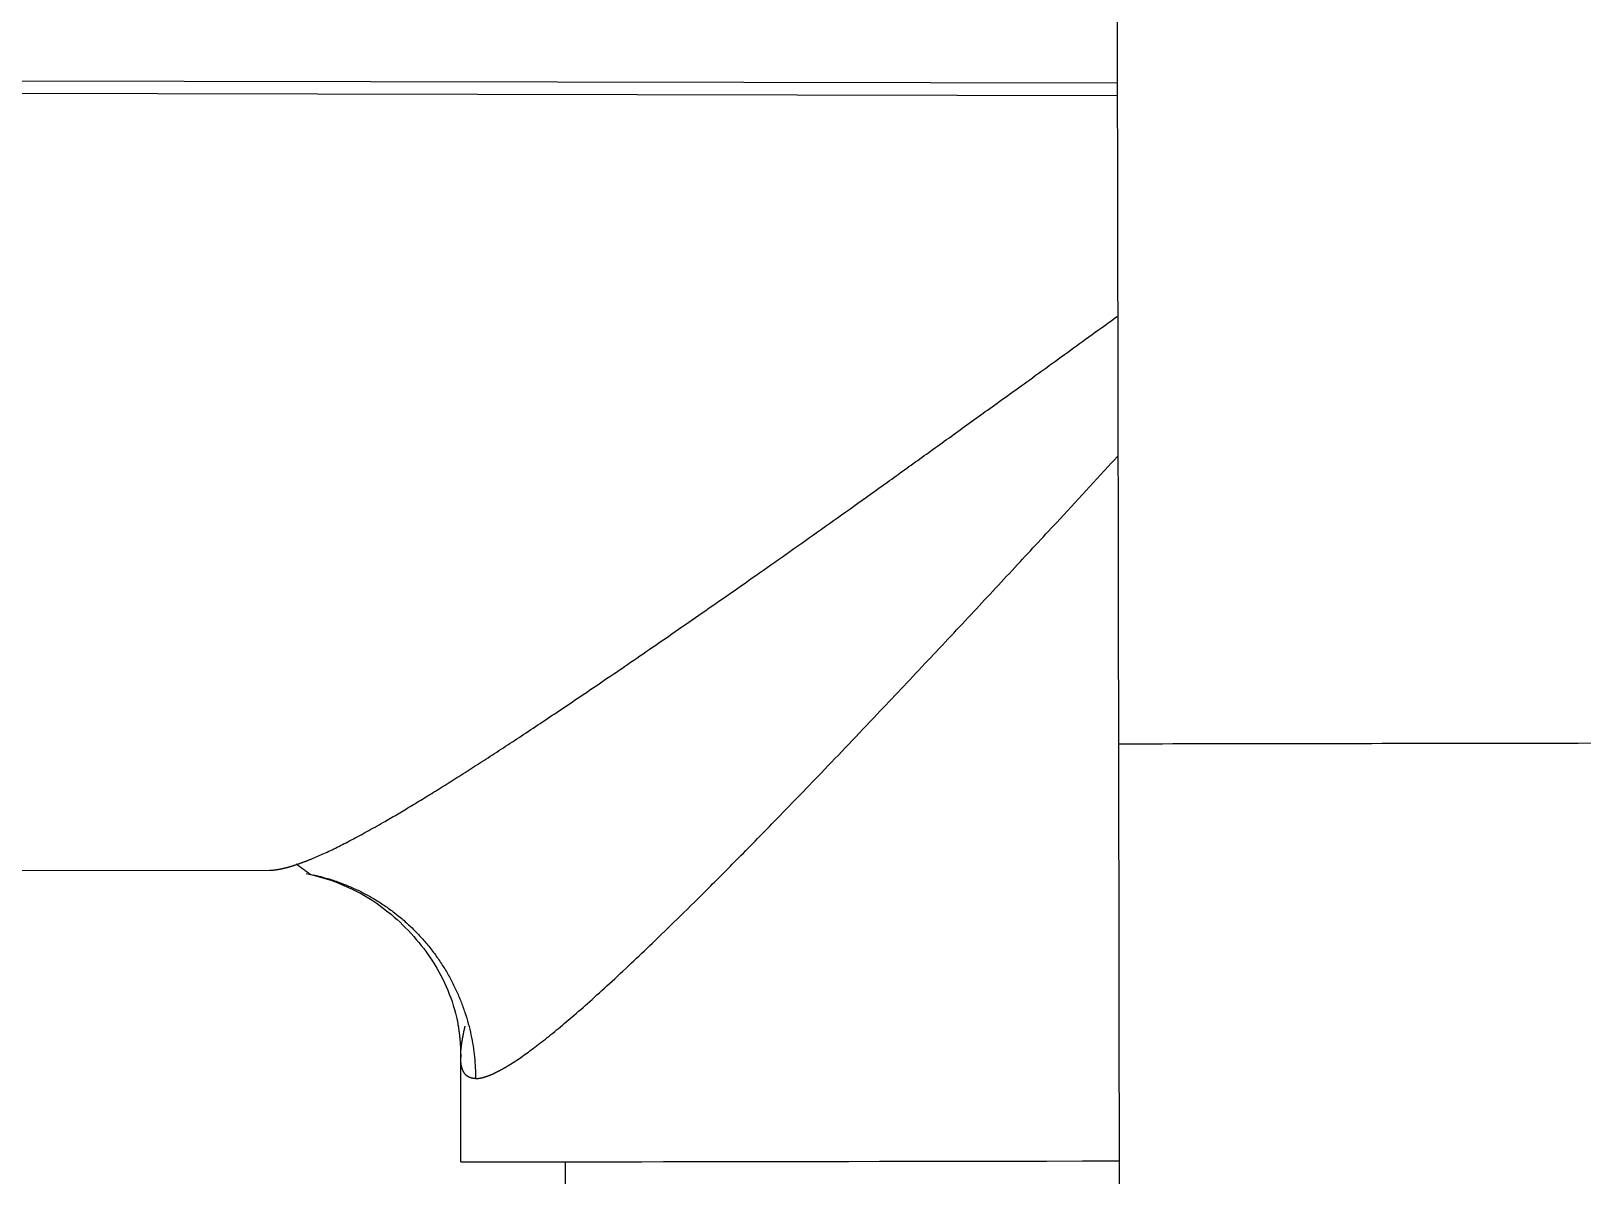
# Model space of a CAD drawing. Extents: x 16539 to 19738, y -91 to 2224.
# Drawn here: x 17476.31 to 17513.48, y 1899.12 to 1926.53 of the extents above; entities that cross this region are included whole.
import ezdxf

# ---------------------------------------------------------------- set-up
doc = ezdxf.new("R2010")
doc.units = 0
doc.header["$LTSCALE"] = 10
doc.header["$MEASUREMENT"] = 0
doc.header["$PDMODE"] = 3
doc.header["$PDSIZE"] = -10
doc.layers.get('0').update_dxf_attribs({"linetype": 'CONTINUOUS'})
doc.layers.get('DEFPOINTS').update_dxf_attribs({"linetype": 'CONTINUOUS'})
doc.layers.add('1', color=7, linetype='CONTINUOUS')
doc.styles.add('Daelim Dimension', font='NanumGothic.ttf')
doc.dimstyles.new('DEFAULT', dxfattribs={"dimscale": 2, "dimtxt": 2, "dimasz": 2, "dimexe": 0, "dimexo": 2, "dimgap": 1, "dimtad": 1, "dimdec": 1, "dimzin": 9, "dimdsep": 46, "dimtxsty": 'Daelim Dimension', "dimcen": 0.5, "dimclrd": 5, "dimclre": 5, "dimclrt": 256, "dimadec": 1, "dimazin": 0, "dimtfac": 1, "dimtdec": 1, "dimtix": 1, "dimtmove": 0, "dimatfit": 3, "dimfxl": 1, "dimtolj": 1, "dimtzin": 1, "dimlwd": 9, "dimlwe": 9, "dimarcsym": 0})

# ---------------------------------------------------------------- blocks, each defined once
blk = doc.blocks.new('*D25')
at = {"color": 5, "lineweight": 9, "ltscale": 0.5, "transparency": 16777216}
for p, q in [((17262.108, 1902.579), (17262.108, 1410.458)), ((17757.109, 1902.161), (17757.109, 1410.458)), ((17270.108, 1412.458), (17749.109, 1412.458))]:
    blk.add_line(p, q, dxfattribs=at)
at = {"color": 5, "ltscale": 0.5, "transparency": 16777216}
for points in [[(17270.108, 1413.791), (17270.108, 1411.125), (17262.108, 1412.458)], [(17749.109, 1413.791), (17749.109, 1411.125), (17757.109, 1412.458)]]:
    blk.add_solid(points, dxfattribs=at)
at = {"layer": 'DEFPOINTS', "color": 0, "ltscale": 0.5, "transparency": 16777216}
for p in [(17262.108, 1906.579), (17757.109, 1906.161), (17757.109, 1412.458)]:
    blk.add_point(p, dxfattribs=at)
at = {"color": 7, "ltscale": 0.5, "transparency": 16777216, "insert": (17509.609, 1425.345), "char_height": 20, "attachment_point": 5, "style": 'Daelim Dimension'}
blk.add_mtext('\\A1;495', dxfattribs=at)

msp = doc.modelspace()

# ---------------------------------------------------------------- linework, layer by layer
at = {"layer": '1', "color": 7, "linetype": 'Continuous', "lineweight": 13}
for p, q in [((17263.995, 1925.766), (17502.343, 1925.29)), ((17263.994, 1925.466), (17502.342, 1924.99))]:
    msp.add_line(p, q, dxfattribs=at)
at = {"layer": '1', "color": 7, "linetype": 'Continuous', "lineweight": 18}
for p, q in [((17263.989, 1925.466), (17502.344, 1924.99)), ((17502.373, 1909.454), (17502.764, 1663.139)), ((17412.309, 1906.314), (17482.028, 1906.425)), ((17486.612, 1899.432), (17486.608, 1901.937)), ((17489.112, 1899.436), (17489.114, 1898.436))]:
    msp.add_line(p, q, dxfattribs=at)
at = {"layer": '1', "color": 7, "linetype": 'Continuous', "lineweight": 13}
for start_param, end_param in [(3.142014, 4.713949), (4.713949, 6.283607)]:
    msp.add_ellipse((17513.373, 1909.472), major_axis=(11, 0.017), ratio=0.000002, start_param=start_param, end_param=end_param, dxfattribs=at)
at = {"layer": '1', "color": 7, "linetype": 'Continuous', "lineweight": 18}
msp.add_ellipse((17511.612, 1899.472), major_axis=(-25, -0.04), ratio=0.000002, start_param=0.00156, end_param=1.193009, dxfattribs=at)
for points, knots in [([(17502.225, 1959.088), (17502.225, 1959.088), (17502.226, 1959.05), (17502.23, 1958.78), (17502.237, 1957.995), (17502.247, 1956.532), (17502.259, 1954.377), (17502.271, 1951.604), (17502.283, 1948.271), (17502.296, 1944.428), (17502.309, 1940.128), (17502.321, 1935.428), (17502.333, 1930.39), (17502.345, 1925.079), (17502.356, 1919.566), (17502.365, 1914.325), (17502.371, 1910.946), (17502.373, 1909.454)], [0, 0, 0, 0, 0.012107, 0.05142, 0.111492, 0.182861, 0.257539, 0.333053, 0.408827, 0.484704, 0.560629, 0.63658, 0.712545, 0.788519, 0.864499, 0.940482, 1, 1, 1, 1]), ([(17482.028, 1906.425), (17482.032, 1906.425), (17482.04, 1906.425), (17482.051, 1906.425), (17482.063, 1906.425), (17482.075, 1906.426), (17482.087, 1906.427), (17482.1, 1906.427), (17482.112, 1906.428), (17482.125, 1906.43), (17482.138, 1906.431), (17482.152, 1906.432), (17482.165, 1906.434), (17482.179, 1906.436), (17482.193, 1906.438), (17482.207, 1906.44), (17482.221, 1906.442), (17482.236, 1906.445), (17482.251, 1906.447), (17482.266, 1906.45), (17482.281, 1906.453), (17482.296, 1906.456), (17482.312, 1906.459), (17482.328, 1906.462), (17482.344, 1906.466), (17482.36, 1906.47), (17482.377, 1906.473), (17482.393, 1906.478), (17482.41, 1906.482), (17482.427, 1906.486), (17482.444, 1906.491), (17482.462, 1906.495), (17482.48, 1906.5), (17482.498, 1906.505), (17482.516, 1906.51), (17482.534, 1906.516), (17482.553, 1906.521), (17482.572, 1906.527), (17482.591, 1906.533), (17482.61, 1906.539), (17482.625, 1906.544), (17482.633, 1906.547), (17482.636, 1906.547)], [0, 0, 0, 0, 0.024388, 0.048826, 0.073315, 0.097856, 0.122448, 0.147092, 0.171788, 0.196537, 0.221338, 0.246193, 0.2711, 0.296061, 0.321076, 0.346145, 0.371268, 0.396445, 0.421678, 0.446965, 0.472308, 0.497707, 0.523161, 0.548672, 0.574238, 0.599862, 0.625542, 0.651279, 0.677074, 0.702926, 0.728837, 0.754805, 0.780831, 0.806916, 0.83306, 0.859263, 0.885525, 0.911846, 0.938227, 0.964668, 0.99117, 1, 1, 1, 1]), ([(17482.904, 1906.347), (17483.684, 1906.177), (17484.776, 1905.662), (17486.054, 1904.217), (17486.418, 1903.319), (17486.529, 1902.804)], [0, 0, 0, 0, 0.427634, 0.699075, 1, 1, 1, 1]), ([(17486.608, 1901.937), (17486.608, 1901.942), (17486.608, 1901.952), (17486.608, 1901.966), (17486.608, 1901.981), (17486.609, 1901.996), (17486.609, 1902.012), (17486.61, 1902.027), (17486.611, 1902.043), (17486.611, 1902.059), (17486.613, 1902.075), (17486.614, 1902.091), (17486.615, 1902.108), (17486.616, 1902.124), (17486.618, 1902.141), (17486.62, 1902.158), (17486.622, 1902.176), (17486.624, 1902.193), (17486.626, 1902.211), (17486.628, 1902.229), (17486.63, 1902.247), (17486.633, 1902.265), (17486.636, 1902.284), (17486.638, 1902.303), (17486.641, 1902.321), (17486.644, 1902.341), (17486.648, 1902.36), (17486.651, 1902.379), (17486.654, 1902.399), (17486.658, 1902.419), (17486.662, 1902.439), (17486.666, 1902.46), (17486.67, 1902.48), (17486.674, 1902.501), (17486.678, 1902.522), (17486.682, 1902.543), (17486.687, 1902.564), (17486.691, 1902.586), (17486.696, 1902.607), (17486.701, 1902.629), (17486.706, 1902.651), (17486.71, 1902.67), (17486.713, 1902.682), (17486.714, 1902.686)], [0, 0, 0, 0, 0.024516, 0.049037, 0.073562, 0.098092, 0.122628, 0.14717, 0.171718, 0.196272, 0.220832, 0.245399, 0.269973, 0.294555, 0.319144, 0.343741, 0.368347, 0.39296, 0.417583, 0.442214, 0.466854, 0.491505, 0.516164, 0.540834, 0.565515, 0.590206, 0.614907, 0.63962, 0.664345, 0.689081, 0.713828, 0.738589, 0.763361, 0.788147, 0.812945, 0.837757, 0.862582, 0.887421, 0.912274, 0.937141, 0.962023, 0.98692, 1, 1, 1, 1])]:
    msp.add_open_spline(points, degree=3, knots=knots, dxfattribs=at)
at = {"layer": '1', "color": 7, "linetype": 'Continuous', "lineweight": 13}
for points, knots in [([(17482.636, 1906.547), (17482.64, 1906.549), (17482.651, 1906.552), (17482.669, 1906.558), (17482.689, 1906.565), (17482.709, 1906.572), (17482.729, 1906.579), (17482.75, 1906.586), (17482.771, 1906.594), (17482.792, 1906.601), (17482.813, 1906.609), (17482.835, 1906.617), (17482.857, 1906.625), (17482.879, 1906.634), (17482.901, 1906.642), (17482.923, 1906.651), (17482.946, 1906.66), (17482.968, 1906.669), (17482.991, 1906.678), (17483.015, 1906.688), (17483.123, 1906.732), (17483.327, 1906.821), (17483.645, 1906.973), (17483.989, 1907.148), (17484.359, 1907.348), (17484.72, 1907.551), (17485.067, 1907.753), (17485.394, 1907.948), (17485.737, 1908.156), (17486.096, 1908.377), (17486.47, 1908.612), (17486.859, 1908.86), (17487.264, 1909.12), (17487.685, 1909.394), (17488.121, 1909.681), (17488.572, 1909.981), (17489.039, 1910.294), (17489.522, 1910.619), (17490.02, 1910.956), (17490.556, 1911.321), (17491.133, 1911.716), (17491.755, 1912.145), (17492.404, 1912.594), (17493.078, 1913.064), (17493.779, 1913.555), (17494.505, 1914.067), (17495.258, 1914.6), (17496.036, 1915.153), (17496.84, 1915.728), (17497.671, 1916.324), (17498.527, 1916.94), (17499.277, 1917.481), (17499.92, 1917.944), (17500.453, 1918.329), (17501.011, 1918.733), (17501.595, 1919.155), (17502.041, 1919.478), (17502.292, 1919.661), (17502.34, 1919.696)], [0, 0, 0, 0, 0.001346, 0.003367, 0.005393, 0.007423, 0.009458, 0.011497, 0.013542, 0.015591, 0.017644, 0.019703, 0.021766, 0.023834, 0.025907, 0.027984, 0.030066, 0.032153, 0.034245, 0.036342, 0.038444, 0.063498, 0.088928, 0.114755, 0.141004, 0.167696, 0.187861, 0.208336, 0.22913, 0.250251, 0.271705, 0.293501, 0.315645, 0.338143, 0.361002, 0.384228, 0.407827, 0.431804, 0.456163, 0.480911, 0.509226, 0.538368, 0.568343, 0.599155, 0.630809, 0.663309, 0.696658, 0.730861, 0.76592, 0.801838, 0.838619, 0.876265, 0.897843, 0.920402, 0.94394, 0.968459, 0.993958, 1, 1, 1, 1]), ([(17486.965, 1901.432), (17486.968, 1901.433), (17486.975, 1901.433), (17486.985, 1901.433), (17486.995, 1901.433), (17487.005, 1901.434), (17487.015, 1901.435), (17487.026, 1901.436), (17487.037, 1901.437), (17487.048, 1901.439), (17487.059, 1901.44), (17487.07, 1901.442), (17487.081, 1901.444), (17487.092, 1901.446), (17487.104, 1901.449), (17487.116, 1901.451), (17487.128, 1901.454), (17487.14, 1901.457), (17487.152, 1901.46), (17487.164, 1901.464), (17487.177, 1901.467), (17487.19, 1901.471), (17487.202, 1901.475), (17487.215, 1901.479), (17487.228, 1901.484), (17487.242, 1901.488), (17487.255, 1901.493), (17487.269, 1901.498), (17487.283, 1901.503), (17487.297, 1901.509), (17487.311, 1901.514), (17487.325, 1901.52), (17487.339, 1901.526), (17487.354, 1901.532), (17487.368, 1901.539), (17487.383, 1901.545), (17487.398, 1901.552), (17487.414, 1901.559), (17487.429, 1901.566), (17487.444, 1901.574), (17487.46, 1901.581), (17487.476, 1901.589), (17487.492, 1901.597), (17487.508, 1901.606), (17487.524, 1901.614), (17487.541, 1901.623), (17487.557, 1901.632), (17487.574, 1901.641), (17487.591, 1901.65), (17487.608, 1901.659), (17487.625, 1901.669), (17487.643, 1901.679), (17487.661, 1901.689), (17487.678, 1901.7), (17487.769, 1901.753), (17487.946, 1901.865), (17488.23, 1902.064), (17488.55, 1902.306), (17488.901, 1902.588), (17489.285, 1902.912), (17489.706, 1903.281), (17490.178, 1903.709), (17490.682, 1904.177), (17491.223, 1904.693), (17491.81, 1905.263), (17492.478, 1905.924), (17493.254, 1906.703), (17494.179, 1907.647), (17495.3, 1908.807), (17496.507, 1910.072), (17497.711, 1911.346), (17498.815, 1912.524), (17499.866, 1913.653), (17501.018, 1914.895), (17501.844, 1915.789), (17502.337, 1916.324), (17502.356, 1916.345)], [0, 0, 0, 0, 0.001908, 0.003818, 0.005731, 0.007648, 0.009567, 0.011489, 0.013415, 0.015343, 0.017274, 0.019208, 0.021145, 0.023085, 0.025028, 0.026974, 0.028923, 0.030875, 0.03283, 0.034788, 0.036749, 0.038712, 0.040679, 0.042649, 0.044621, 0.046597, 0.048575, 0.050556, 0.052541, 0.054528, 0.056518, 0.058511, 0.060508, 0.062507, 0.064509, 0.066514, 0.068522, 0.070533, 0.072547, 0.074563, 0.076583, 0.078606, 0.080632, 0.082661, 0.084693, 0.086727, 0.088765, 0.090806, 0.09285, 0.094897, 0.096946, 0.098999, 0.101055, 0.103114, 0.105176, 0.132465, 0.160898, 0.190485, 0.221231, 0.251311, 0.283469, 0.317717, 0.354066, 0.387907, 0.42547, 0.466774, 0.511827, 0.564709, 0.62775, 0.700983, 0.762339, 0.820228, 0.87462, 0.925508, 0.997113, 1, 1, 1, 1]), ([(17486.965, 1901.432), (17486.962, 1901.432), (17486.955, 1901.433), (17486.946, 1901.433), (17486.937, 1901.433), (17486.928, 1901.434), (17486.919, 1901.435), (17486.91, 1901.436), (17486.901, 1901.437), (17486.893, 1901.438), (17486.884, 1901.44), (17486.876, 1901.441), (17486.868, 1901.443), (17486.86, 1901.445), (17486.852, 1901.447), (17486.844, 1901.45), (17486.837, 1901.452), (17486.829, 1901.455), (17486.822, 1901.458), (17486.814, 1901.461), (17486.807, 1901.465), (17486.8, 1901.468), (17486.793, 1901.472), (17486.787, 1901.476), (17486.78, 1901.48), (17486.773, 1901.484), (17486.767, 1901.488), (17486.761, 1901.493), (17486.755, 1901.498), (17486.749, 1901.503), (17486.743, 1901.508), (17486.737, 1901.513), (17486.732, 1901.518), (17486.726, 1901.524), (17486.721, 1901.53), (17486.715, 1901.536), (17486.71, 1901.542), (17486.705, 1901.548), (17486.7, 1901.555), (17486.696, 1901.562), (17486.691, 1901.569), (17486.687, 1901.576), (17486.682, 1901.583), (17486.678, 1901.59), (17486.674, 1901.598), (17486.67, 1901.606), (17486.666, 1901.614), (17486.662, 1901.622), (17486.659, 1901.63), (17486.655, 1901.639), (17486.652, 1901.648), (17486.649, 1901.656), (17486.646, 1901.666), (17486.643, 1901.675), (17486.64, 1901.684), (17486.637, 1901.694), (17486.634, 1901.704), (17486.632, 1901.714), (17486.63, 1901.724), (17486.627, 1901.734), (17486.625, 1901.745), (17486.623, 1901.755), (17486.621, 1901.766), (17486.62, 1901.777), (17486.618, 1901.788), (17486.617, 1901.8), (17486.615, 1901.811), (17486.614, 1901.823), (17486.613, 1901.835), (17486.612, 1901.847), (17486.611, 1901.859), (17486.61, 1901.872), (17486.609, 1901.885), (17486.609, 1901.897), (17486.608, 1901.91), (17486.608, 1901.924), (17486.608, 1901.933), (17486.608, 1901.937)], [0, 0, 0, 0, 0.0134, 0.026794, 0.040184, 0.053569, 0.066949, 0.080324, 0.093695, 0.107062, 0.120424, 0.133783, 0.147137, 0.160488, 0.173835, 0.187179, 0.20052, 0.213857, 0.227191, 0.240522, 0.25385, 0.267176, 0.280499, 0.29382, 0.307138, 0.320455, 0.333769, 0.347082, 0.360393, 0.373702, 0.38701, 0.400316, 0.413622, 0.426926, 0.440229, 0.453532, 0.466834, 0.480136, 0.493437, 0.506738, 0.520039, 0.533341, 0.546642, 0.559944, 0.573246, 0.586549, 0.599852, 0.613157, 0.626462, 0.639769, 0.653077, 0.666387, 0.679698, 0.693011, 0.706326, 0.719642, 0.732961, 0.746282, 0.759606, 0.772932, 0.786261, 0.799593, 0.812927, 0.826265, 0.839606, 0.85295, 0.866298, 0.87965, 0.893005, 0.906364, 0.919728, 0.933095, 0.946467, 0.959843, 0.973224, 0.98661, 1, 1, 1, 1])]:
    msp.add_open_spline(points, degree=3, knots=knots, dxfattribs=at)
at = {"layer": '1', "color": 7, "linetype": 'Continuous', "lineweight": 18}
msp.add_open_spline([(17482.663, 1906.576), (17483.016, 1906.318)], degree=1, dxfattribs=at)
at = {"layer": '1', "color": 7, "linetype": 'Continuous', "lineweight": 13}
msp.add_rational_spline([(17482.985, 1906.331), (17485.431, 1905.844), (17486.961, 1903.892), (17486.965, 1901.432)], [1.09235892299, 0.946863967616, 0.973269961445, 1.17157690448], degree=3, dxfattribs=at)
at = {"layer": '1', "color": 7, "linetype": 'Continuous', "lineweight": 18}
msp.add_rational_spline([(17486.517, 1902.863), (17486.578, 1902.554), (17486.608, 1902.244), (17486.608, 1901.937)], [1.09265482293, 1.1144307806, 1.14004511643, 1.16949783043], degree=3, dxfattribs=at)

# ---------------------------------------------------------------- dimensions: what is measured, and where the dimension line sits
at = {"color": 5, "ltscale": 0.5}
dim = msp.add_linear_dim(base=(17757.109, 1412.458), p1=(17262.108, 1906.579), p2=(17757.109, 1906.161), dimstyle='DEFAULT', override={"dimtxt": 10, "dimasz": 4, "dimexe": 1, "dimdec": 0, "dimclrt": 7}, dxfattribs=at)
dim.commit()
dim.dimension.update_dxf_attribs({"geometry": '*D25', "text_midpoint": (17509.609, 1425.345)})

doc.saveas('drawing.dxf')
